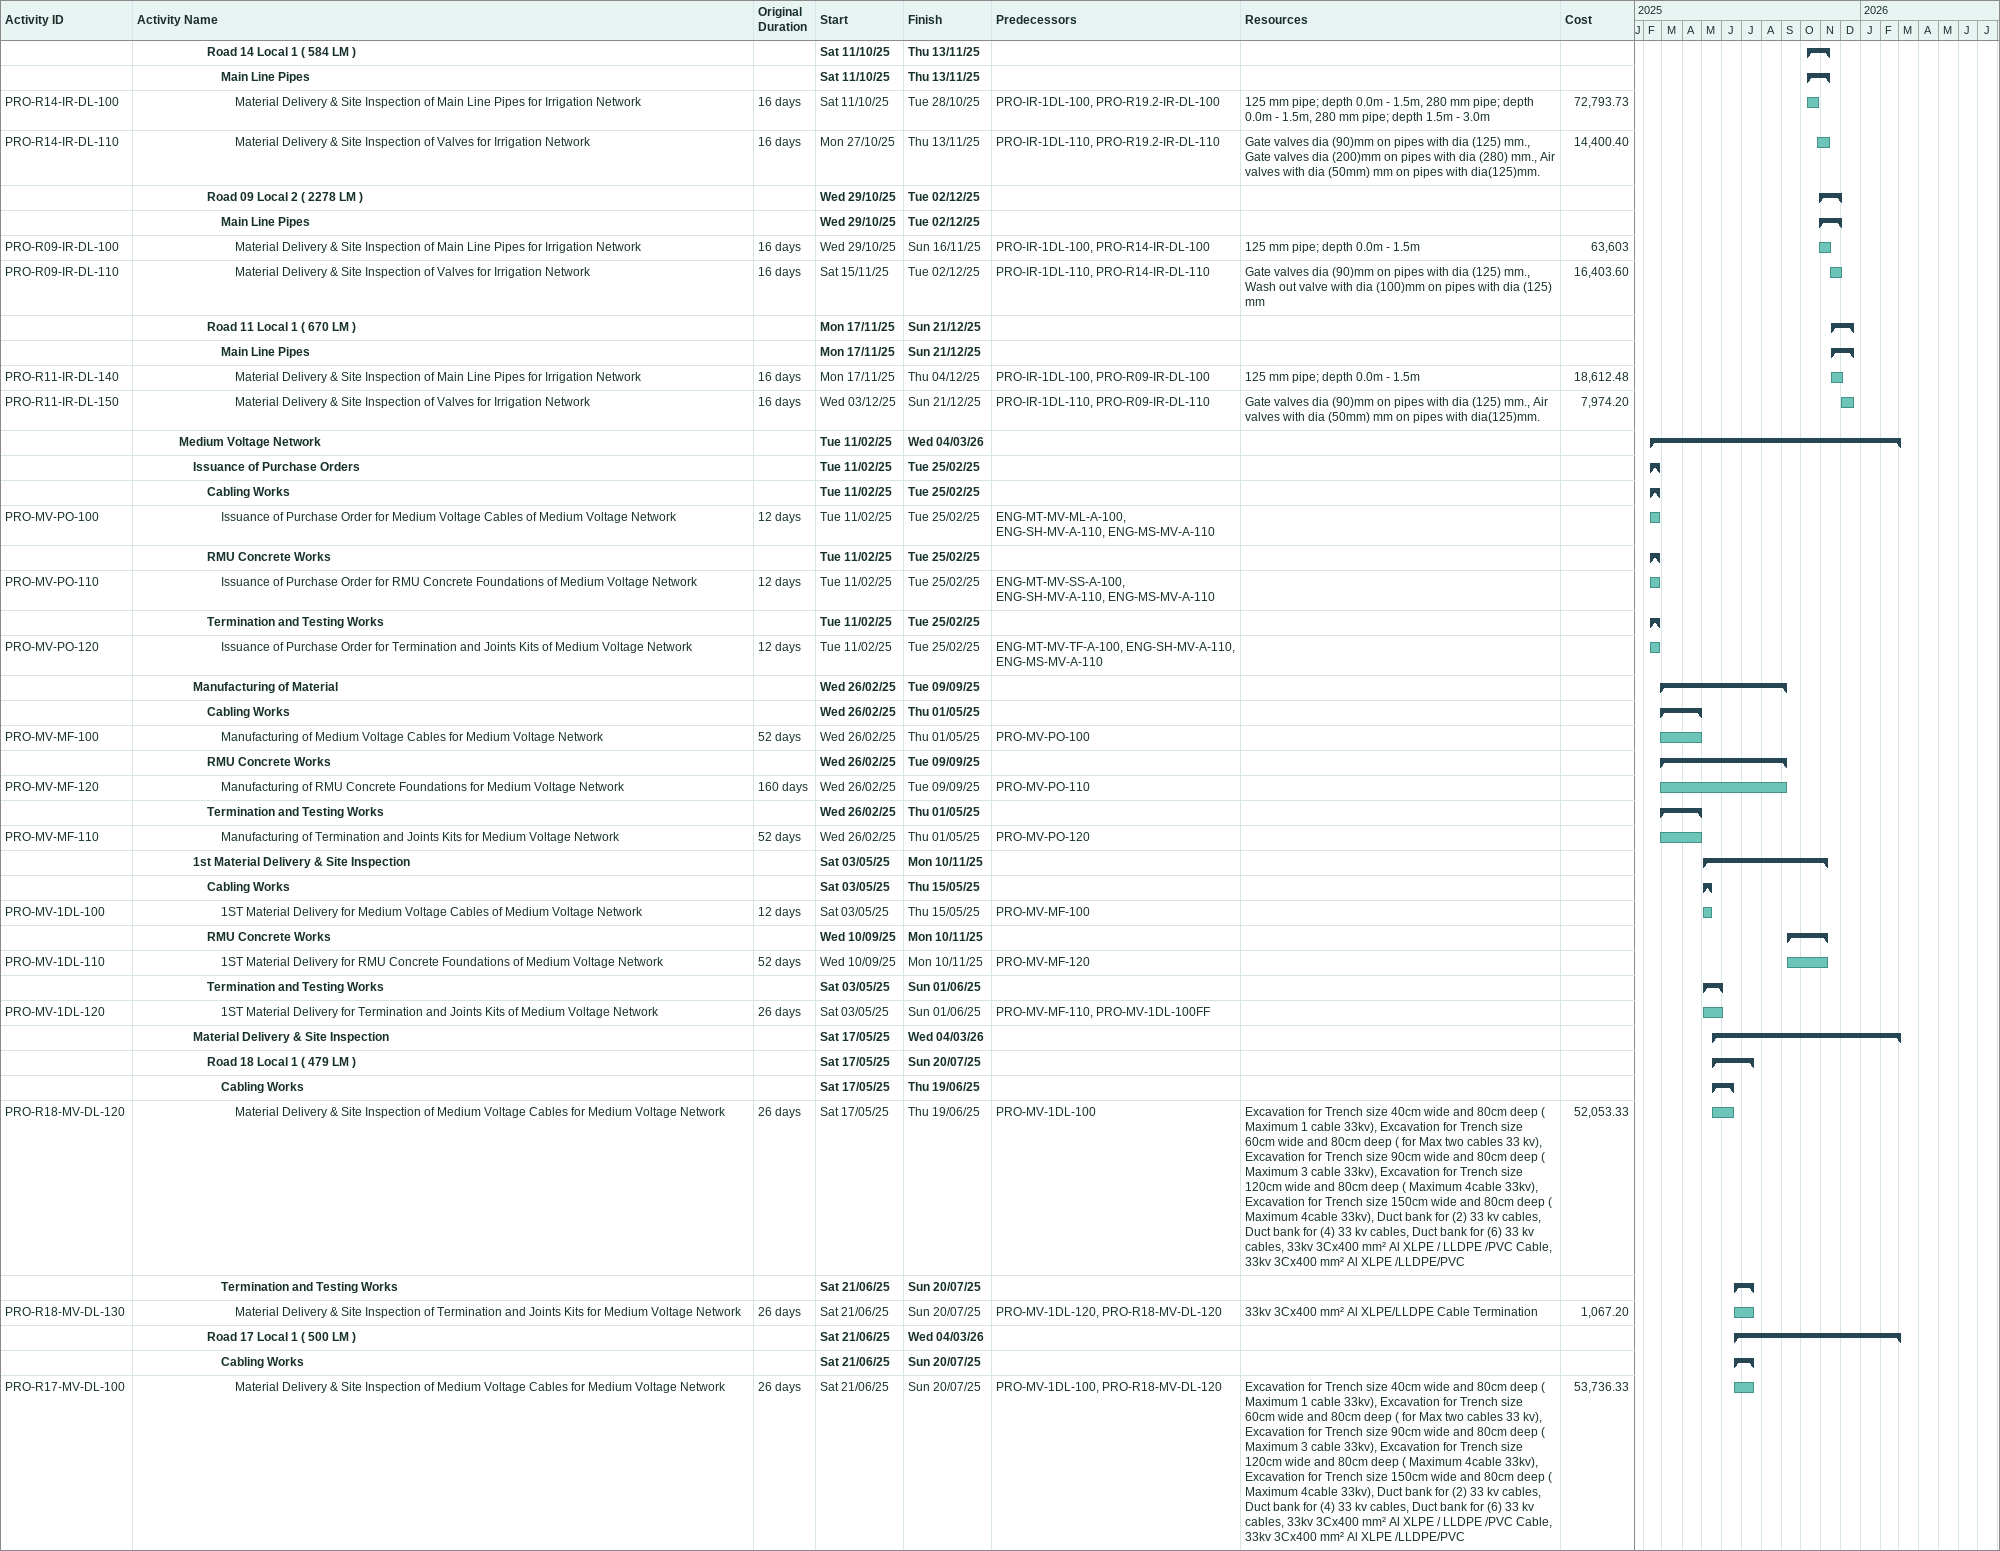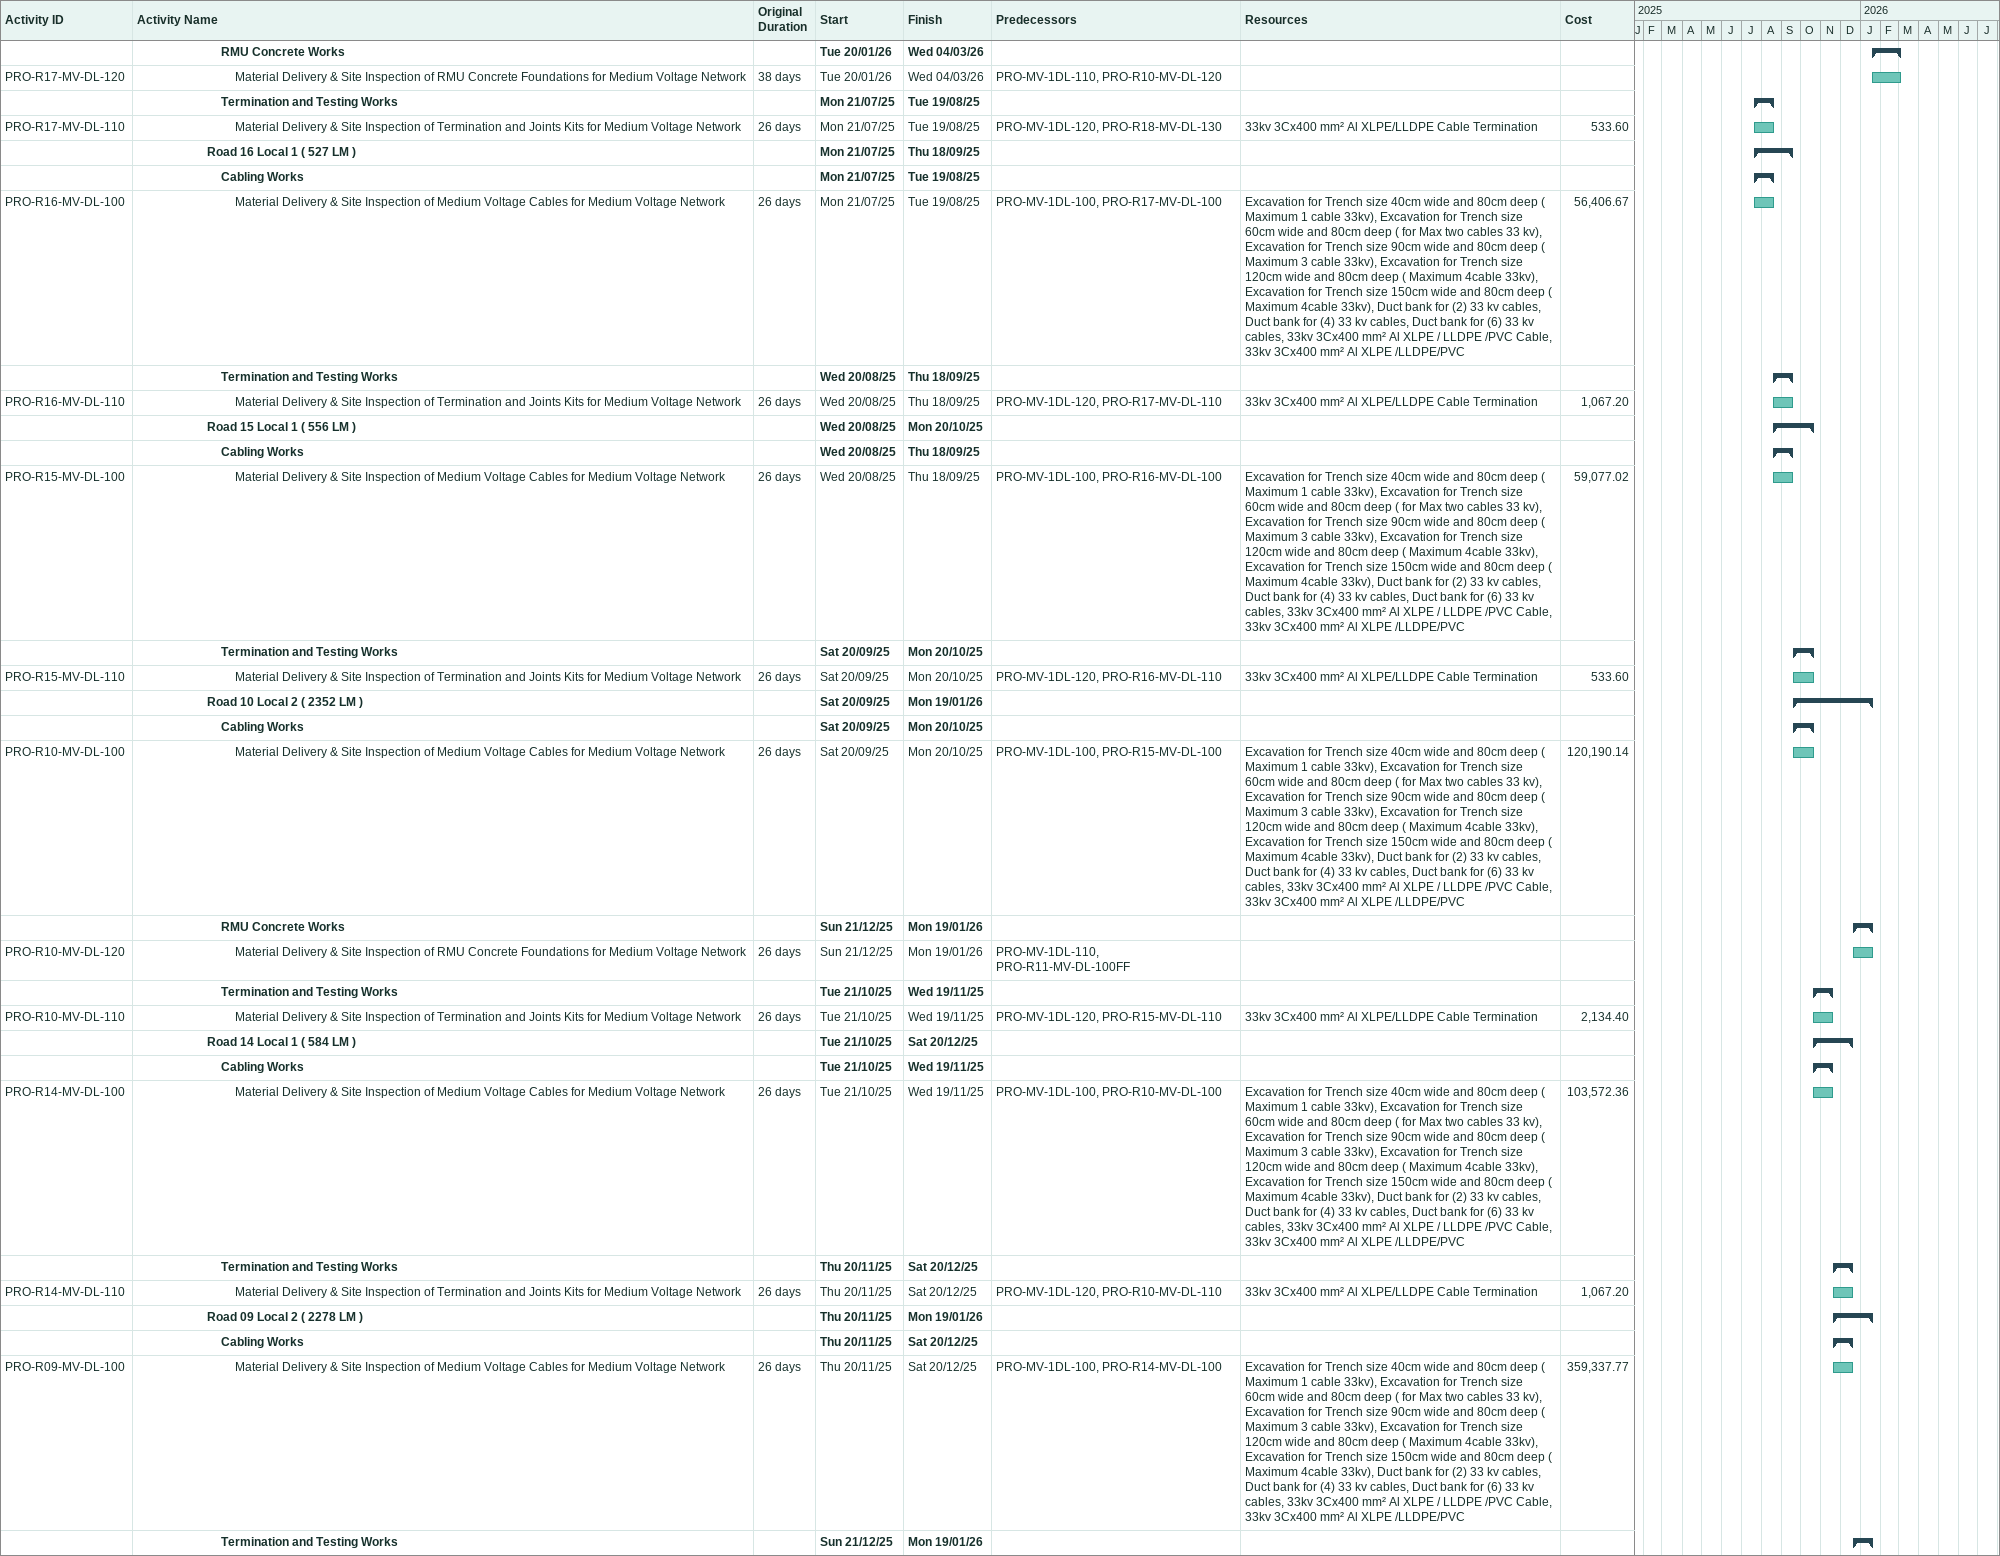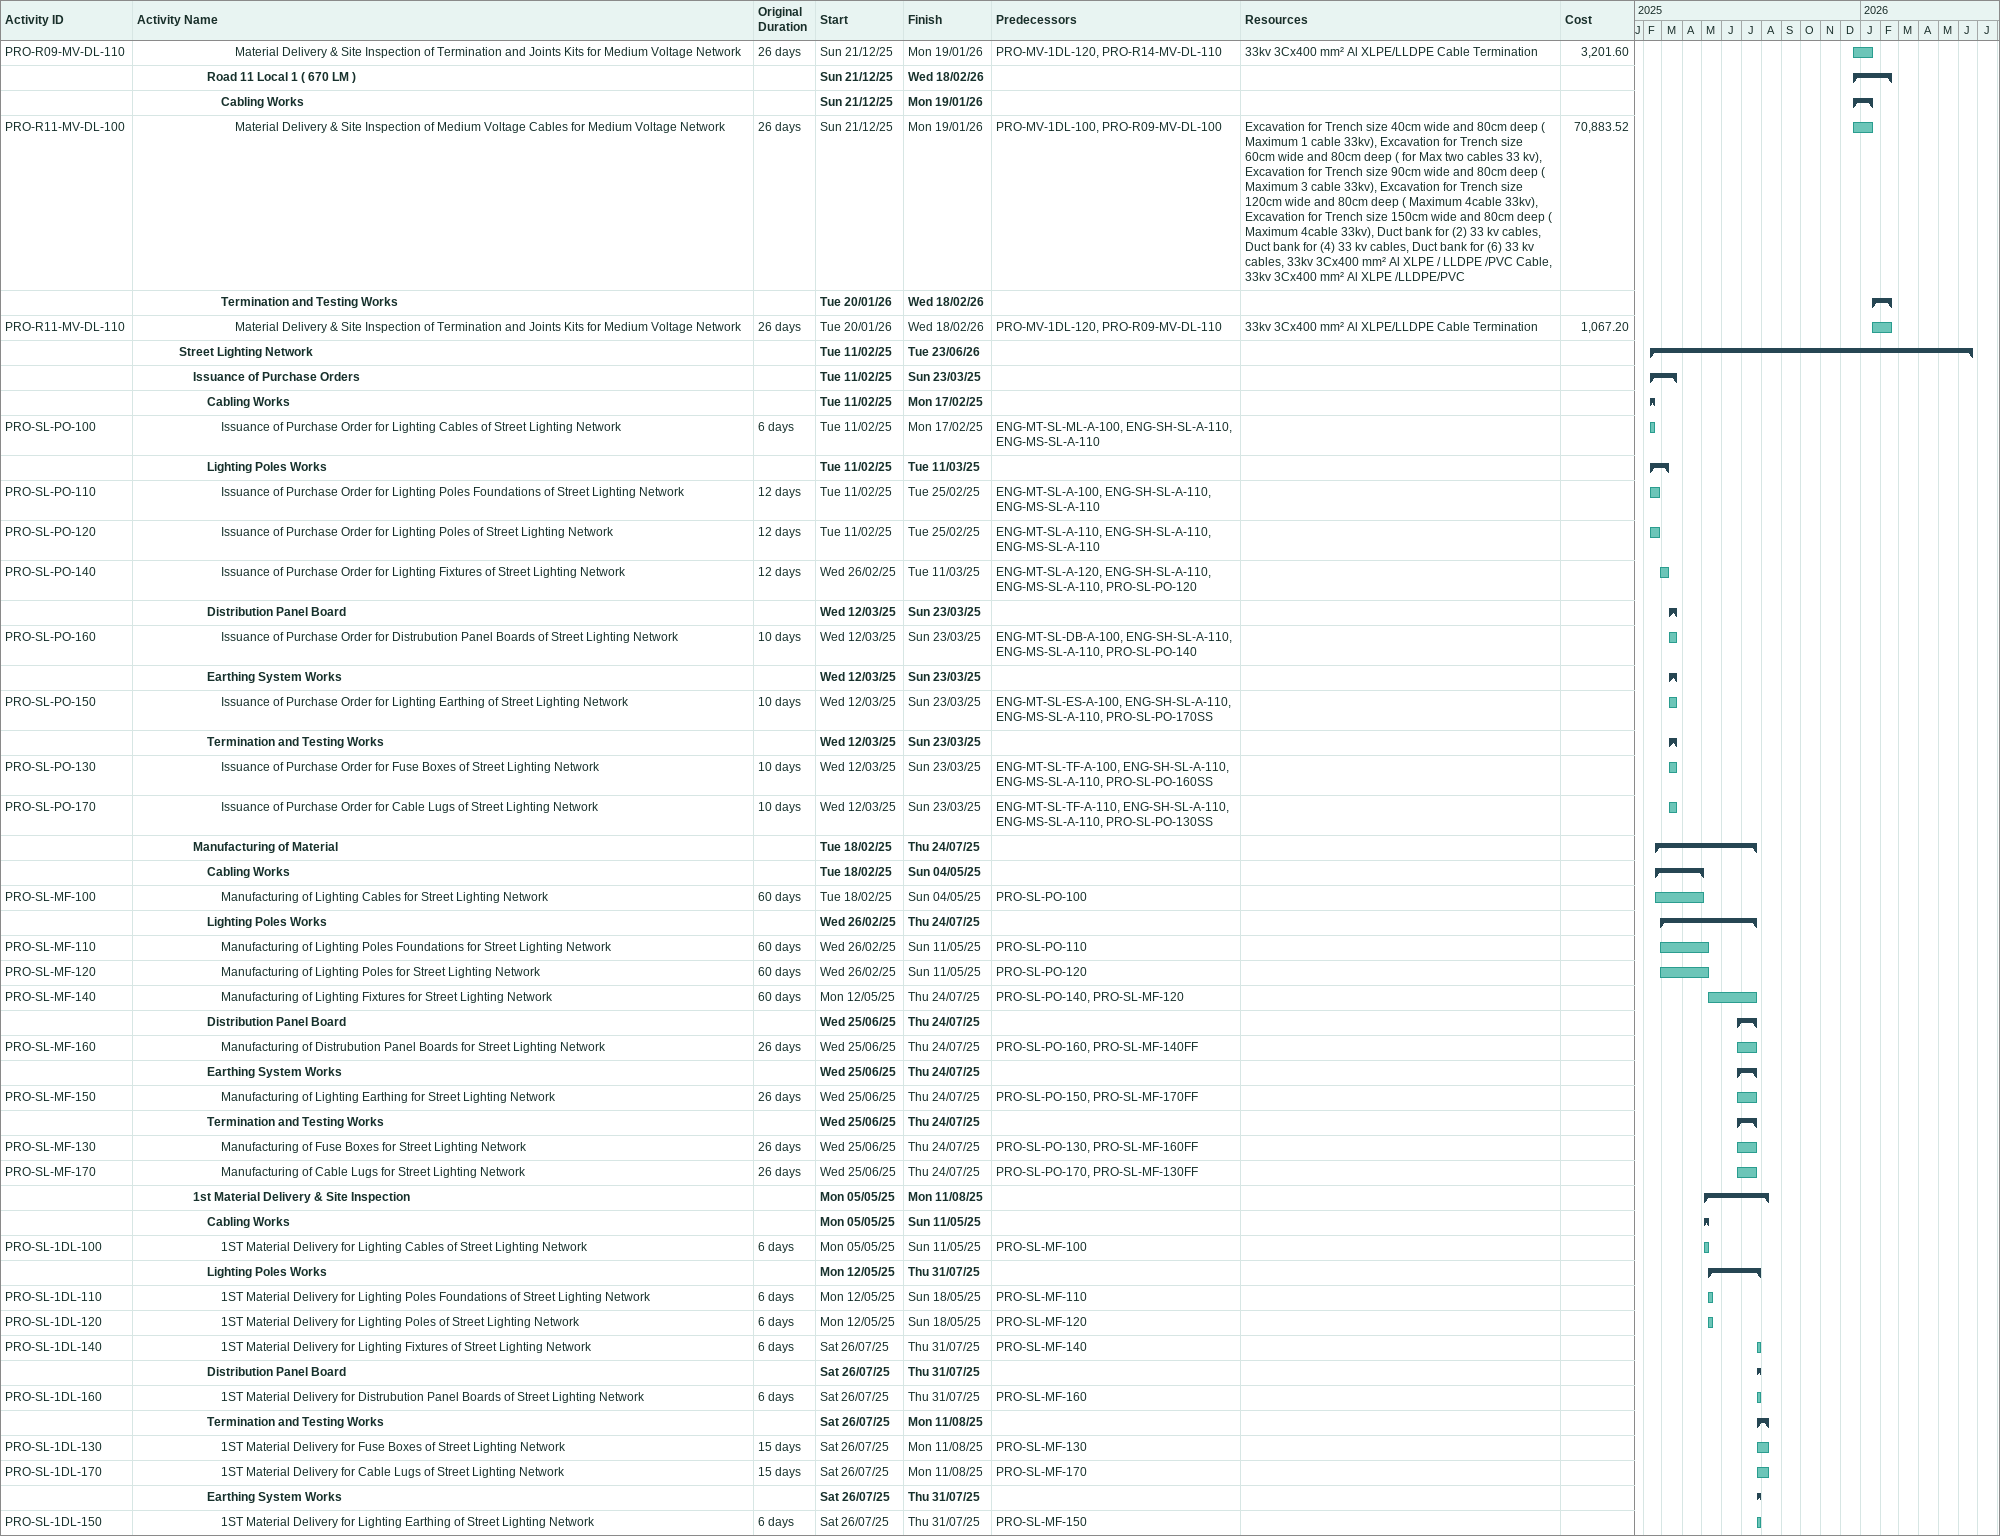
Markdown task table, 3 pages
| ID | Level | Task | Original duration | Start | Finish | Predecessors | Resources | Cost |
|---|---|---|---|---|---|---|---|---|
|  | 6 | **Road 14 Local 1 ( 584 LM )** |  | 2025-10-11 | 2025-11-13 |  |  |  |
|  | 7 | **Main Line Pipes** |  | 2025-10-11 | 2025-11-13 |  |  |  |
| PRO-R14-IR-DL-100 | 8 | Material Delivery & Site Inspection of Main Line Pipes for Irrigation Network | 16d | 2025-10-11 | 2025-10-28 | PRO-IR-1DL-100, PRO-R19.2-IR-DL-100 | 125 mm pipe; depth 0.0m - 1.5m, 280 mm pipe; depth 0.0m - 1.5m, 280 mm pipe; depth 1.5m - 3.0m | 72793.73 |
| PRO-R14-IR-DL-110 | 8 | Material Delivery & Site Inspection of Valves for Irrigation Network | 16d | 2025-10-27 | 2025-11-13 | PRO-IR-1DL-110, PRO-R19.2-IR-DL-110 | Gate valves dia (90)mm on pipes with dia (125) mm., Gate valves dia (200)mm on pipes with dia (280) mm., Air valves with dia (50mm) mm on pipes with dia(125)mm. | 14400.40 |
|  | 6 | **Road 09 Local 2 ( 2278 LM )** |  | 2025-10-29 | 2025-12-02 |  |  |  |
|  | 7 | **Main Line Pipes** |  | 2025-10-29 | 2025-12-02 |  |  |  |
| PRO-R09-IR-DL-100 | 8 | Material Delivery & Site Inspection of Main Line Pipes for Irrigation Network | 16d | 2025-10-29 | 2025-11-16 | PRO-IR-1DL-100, PRO-R14-IR-DL-100 | 125 mm pipe; depth 0.0m - 1.5m | 63603 |
| PRO-R09-IR-DL-110 | 8 | Material Delivery & Site Inspection of Valves for Irrigation Network | 16d | 2025-11-15 | 2025-12-02 | PRO-IR-1DL-110, PRO-R14-IR-DL-110 | Gate valves dia (90)mm on pipes with dia (125) mm., Wash out valve with dia (100)mm on pipes with dia (125) mm | 16403.60 |
|  | 6 | **Road 11 Local 1 ( 670 LM )** |  | 2025-11-17 | 2025-12-21 |  |  |  |
|  | 7 | **Main Line Pipes** |  | 2025-11-17 | 2025-12-21 |  |  |  |
| PRO-R11-IR-DL-140 | 8 | Material Delivery & Site Inspection of Main Line Pipes for Irrigation Network | 16d | 2025-11-17 | 2025-12-04 | PRO-IR-1DL-100, PRO-R09-IR-DL-100 | 125 mm pipe; depth 0.0m - 1.5m | 18612.48 |
| PRO-R11-IR-DL-150 | 8 | Material Delivery & Site Inspection of Valves for Irrigation Network | 16d | 2025-12-03 | 2025-12-21 | PRO-IR-1DL-110, PRO-R09-IR-DL-110 | Gate valves dia (90)mm on pipes with dia (125) mm., Air valves with dia (50mm) mm on pipes with dia(125)mm. | 7974.20 |
|  | 4 | **Medium Voltage Network** |  | 2025-02-11 | 2026-03-04 |  |  |  |
|  | 5 | **Issuance of Purchase Orders** |  | 2025-02-11 | 2025-02-25 |  |  |  |
|  | 6 | **Cabling Works** |  | 2025-02-11 | 2025-02-25 |  |  |  |
| PRO-MV-PO-100 | 7 | Issuance of Purchase Order for Medium Voltage Cables of Medium Voltage Network | 12d | 2025-02-11 | 2025-02-25 | ENG-MT-MV-ML-A-100, ENG-SH-MV-A-110, ENG-MS-MV-A-110 |  |  |
|  | 6 | **RMU Concrete Works** |  | 2025-02-11 | 2025-02-25 |  |  |  |
| PRO-MV-PO-110 | 7 | Issuance of Purchase Order for RMU Concrete Foundations of Medium Voltage Network | 12d | 2025-02-11 | 2025-02-25 | ENG-MT-MV-SS-A-100, ENG-SH-MV-A-110, ENG-MS-MV-A-110 |  |  |
|  | 6 | **Termination and Testing Works** |  | 2025-02-11 | 2025-02-25 |  |  |  |
| PRO-MV-PO-120 | 7 | Issuance of Purchase Order for Termination and Joints Kits of Medium Voltage Network | 12d | 2025-02-11 | 2025-02-25 | ENG-MT-MV-TF-A-100, ENG-SH-MV-A-110, ENG-MS-MV-A-110 |  |  |
|  | 5 | **Manufacturing of Material** |  | 2025-02-26 | 2025-09-09 |  |  |  |
|  | 6 | **Cabling Works** |  | 2025-02-26 | 2025-05-01 |  |  |  |
| PRO-MV-MF-100 | 7 | Manufacturing of Medium Voltage Cables for Medium Voltage Network | 52d | 2025-02-26 | 2025-05-01 | PRO-MV-PO-100 |  |  |
|  | 6 | **RMU Concrete Works** |  | 2025-02-26 | 2025-09-09 |  |  |  |
| PRO-MV-MF-120 | 7 | Manufacturing of RMU Concrete Foundations for Medium Voltage Network | 160d | 2025-02-26 | 2025-09-09 | PRO-MV-PO-110 |  |  |
|  | 6 | **Termination and Testing Works** |  | 2025-02-26 | 2025-05-01 |  |  |  |
| PRO-MV-MF-110 | 7 | Manufacturing of Termination and Joints Kits for Medium Voltage Network | 52d | 2025-02-26 | 2025-05-01 | PRO-MV-PO-120 |  |  |
|  | 5 | **1st Material Delivery & Site Inspection** |  | 2025-05-03 | 2025-11-10 |  |  |  |
|  | 6 | **Cabling Works** |  | 2025-05-03 | 2025-05-15 |  |  |  |
| PRO-MV-1DL-100 | 7 | 1ST Material Delivery for Medium Voltage Cables of Medium Voltage Network | 12d | 2025-05-03 | 2025-05-15 | PRO-MV-MF-100 |  |  |
|  | 6 | **RMU Concrete Works** |  | 2025-09-10 | 2025-11-10 |  |  |  |
| PRO-MV-1DL-110 | 7 | 1ST Material Delivery for RMU Concrete Foundations of Medium Voltage Network | 52d | 2025-09-10 | 2025-11-10 | PRO-MV-MF-120 |  |  |
|  | 6 | **Termination and Testing Works** |  | 2025-05-03 | 2025-06-01 |  |  |  |
| PRO-MV-1DL-120 | 7 | 1ST Material Delivery for Termination and Joints Kits of Medium Voltage Network | 26d | 2025-05-03 | 2025-06-01 | PRO-MV-MF-110, PRO-MV-1DL-100FF |  |  |
|  | 5 | **Material Delivery & Site Inspection** |  | 2025-05-17 | 2026-03-04 |  |  |  |
|  | 6 | **Road 18 Local 1 ( 479 LM )** |  | 2025-05-17 | 2025-07-20 |  |  |  |
|  | 7 | **Cabling Works** |  | 2025-05-17 | 2025-06-19 |  |  |  |
| PRO-R18-MV-DL-120 | 8 | Material Delivery & Site Inspection of Medium Voltage Cables for Medium Voltage Network | 26d | 2025-05-17 | 2025-06-19 | PRO-MV-1DL-100 | Excavation for Trench size 40cm wide and 80cm deep ( Maximum 1 cable 33kv), Excavation for Trench size 60cm wide and 80cm deep ( for Max two cables 33 kv), Excavation for Trench size 90cm wide and 80cm deep ( Maximum 3 cable 33kv), Excavation for Trench size 120cm wide and 80cm deep ( Maximum 4cable 33kv), Excavation for Trench size 150cm wide and 80cm deep ( Maximum 4cable 33kv), Duct bank for (2) 33 kv cables, Duct bank for (4) 33 kv cables, Duct bank for (6) 33 kv cables, 33kv 3Cx400 mm² Al XLPE / LLDPE /PVC Cable, 33kv 3Cx400 mm² Al XLPE /LLDPE/PVC | 52053.33 |
|  | 7 | **Termination and Testing Works** |  | 2025-06-21 | 2025-07-20 |  |  |  |
| PRO-R18-MV-DL-130 | 8 | Material Delivery & Site Inspection of Termination and Joints Kits for Medium Voltage Network | 26d | 2025-06-21 | 2025-07-20 | PRO-MV-1DL-120, PRO-R18-MV-DL-120 | 33kv 3Cx400 mm² Al XLPE/LLDPE Cable Termination | 1067.20 |
|  | 6 | **Road 17 Local 1 ( 500 LM )** |  | 2025-06-21 | 2026-03-04 |  |  |  |
|  | 7 | **Cabling Works** |  | 2025-06-21 | 2025-07-20 |  |  |  |
| PRO-R17-MV-DL-100 | 8 | Material Delivery & Site Inspection of Medium Voltage Cables for Medium Voltage Network | 26d | 2025-06-21 | 2025-07-20 | PRO-MV-1DL-100, PRO-R18-MV-DL-120 | Excavation for Trench size 40cm wide and 80cm deep ( Maximum 1 cable 33kv), Excavation for Trench size 60cm wide and 80cm deep ( for Max two cables 33 kv), Excavation for Trench size 90cm wide and 80cm deep ( Maximum 3 cable 33kv), Excavation for Trench size 120cm wide and 80cm deep ( Maximum 4cable 33kv), Excavation for Trench size 150cm wide and 80cm deep ( Maximum 4cable 33kv), Duct bank for (2) 33 kv cables, Duct bank for (4) 33 kv cables, Duct bank for (6) 33 kv cables, 33kv 3Cx400 mm² Al XLPE / LLDPE /PVC Cable, 33kv 3Cx400 mm² Al XLPE /LLDPE/PVC | 53736.33 |
|  | 7 | **RMU Concrete Works** |  | 2026-01-20 | 2026-03-04 |  |  |  |
| PRO-R17-MV-DL-120 | 8 | Material Delivery & Site Inspection of RMU Concrete Foundations for Medium Voltage Network | 38d | 2026-01-20 | 2026-03-04 | PRO-MV-1DL-110, PRO-R10-MV-DL-120 |  |  |
|  | 7 | **Termination and Testing Works** |  | 2025-07-21 | 2025-08-19 |  |  |  |
| PRO-R17-MV-DL-110 | 8 | Material Delivery & Site Inspection of Termination and Joints Kits for Medium Voltage Network | 26d | 2025-07-21 | 2025-08-19 | PRO-MV-1DL-120, PRO-R18-MV-DL-130 | 33kv 3Cx400 mm² Al XLPE/LLDPE Cable Termination | 533.60 |
|  | 6 | **Road 16 Local 1 ( 527 LM )** |  | 2025-07-21 | 2025-09-18 |  |  |  |
|  | 7 | **Cabling Works** |  | 2025-07-21 | 2025-08-19 |  |  |  |
| PRO-R16-MV-DL-100 | 8 | Material Delivery & Site Inspection of Medium Voltage Cables for Medium Voltage Network | 26d | 2025-07-21 | 2025-08-19 | PRO-MV-1DL-100, PRO-R17-MV-DL-100 | Excavation for Trench size 40cm wide and 80cm deep ( Maximum 1 cable 33kv), Excavation for Trench size 60cm wide and 80cm deep ( for Max two cables 33 kv), Excavation for Trench size 90cm wide and 80cm deep ( Maximum 3 cable 33kv), Excavation for Trench size 120cm wide and 80cm deep ( Maximum 4cable 33kv), Excavation for Trench size 150cm wide and 80cm deep ( Maximum 4cable 33kv), Duct bank for (2) 33 kv cables, Duct bank for (4) 33 kv cables, Duct bank for (6) 33 kv cables, 33kv 3Cx400 mm² Al XLPE / LLDPE /PVC Cable, 33kv 3Cx400 mm² Al XLPE /LLDPE/PVC | 56406.67 |
|  | 7 | **Termination and Testing Works** |  | 2025-08-20 | 2025-09-18 |  |  |  |
| PRO-R16-MV-DL-110 | 8 | Material Delivery & Site Inspection of Termination and Joints Kits for Medium Voltage Network | 26d | 2025-08-20 | 2025-09-18 | PRO-MV-1DL-120, PRO-R17-MV-DL-110 | 33kv 3Cx400 mm² Al XLPE/LLDPE Cable Termination | 1067.20 |
|  | 6 | **Road 15 Local 1 ( 556 LM )** |  | 2025-08-20 | 2025-10-20 |  |  |  |
|  | 7 | **Cabling Works** |  | 2025-08-20 | 2025-09-18 |  |  |  |
| PRO-R15-MV-DL-100 | 8 | Material Delivery & Site Inspection of Medium Voltage Cables for Medium Voltage Network | 26d | 2025-08-20 | 2025-09-18 | PRO-MV-1DL-100, PRO-R16-MV-DL-100 | Excavation for Trench size 40cm wide and 80cm deep ( Maximum 1 cable 33kv), Excavation for Trench size 60cm wide and 80cm deep ( for Max two cables 33 kv), Excavation for Trench size 90cm wide and 80cm deep ( Maximum 3 cable 33kv), Excavation for Trench size 120cm wide and 80cm deep ( Maximum 4cable 33kv), Excavation for Trench size 150cm wide and 80cm deep ( Maximum 4cable 33kv), Duct bank for (2) 33 kv cables, Duct bank for (4) 33 kv cables, Duct bank for (6) 33 kv cables, 33kv 3Cx400 mm² Al XLPE / LLDPE /PVC Cable, 33kv 3Cx400 mm² Al XLPE /LLDPE/PVC | 59077.02 |
|  | 7 | **Termination and Testing Works** |  | 2025-09-20 | 2025-10-20 |  |  |  |
| PRO-R15-MV-DL-110 | 8 | Material Delivery & Site Inspection of Termination and Joints Kits for Medium Voltage Network | 26d | 2025-09-20 | 2025-10-20 | PRO-MV-1DL-120, PRO-R16-MV-DL-110 | 33kv 3Cx400 mm² Al XLPE/LLDPE Cable Termination | 533.60 |
|  | 6 | **Road 10 Local 2 ( 2352 LM )** |  | 2025-09-20 | 2026-01-19 |  |  |  |
|  | 7 | **Cabling Works** |  | 2025-09-20 | 2025-10-20 |  |  |  |
| PRO-R10-MV-DL-100 | 8 | Material Delivery & Site Inspection of Medium Voltage Cables for Medium Voltage Network | 26d | 2025-09-20 | 2025-10-20 | PRO-MV-1DL-100, PRO-R15-MV-DL-100 | Excavation for Trench size 40cm wide and 80cm deep ( Maximum 1 cable 33kv), Excavation for Trench size 60cm wide and 80cm deep ( for Max two cables 33 kv), Excavation for Trench size 90cm wide and 80cm deep ( Maximum 3 cable 33kv), Excavation for Trench size 120cm wide and 80cm deep ( Maximum 4cable 33kv), Excavation for Trench size 150cm wide and 80cm deep ( Maximum 4cable 33kv), Duct bank for (2) 33 kv cables, Duct bank for (4) 33 kv cables, Duct bank for (6) 33 kv cables, 33kv 3Cx400 mm² Al XLPE / LLDPE /PVC Cable, 33kv 3Cx400 mm² Al XLPE /LLDPE/PVC | 120190.14 |
|  | 7 | **RMU Concrete Works** |  | 2025-12-21 | 2026-01-19 |  |  |  |
| PRO-R10-MV-DL-120 | 8 | Material Delivery & Site Inspection of RMU Concrete Foundations for Medium Voltage Network | 26d | 2025-12-21 | 2026-01-19 | PRO-MV-1DL-110, PRO-R11-MV-DL-100FF |  |  |
|  | 7 | **Termination and Testing Works** |  | 2025-10-21 | 2025-11-19 |  |  |  |
| PRO-R10-MV-DL-110 | 8 | Material Delivery & Site Inspection of Termination and Joints Kits for Medium Voltage Network | 26d | 2025-10-21 | 2025-11-19 | PRO-MV-1DL-120, PRO-R15-MV-DL-110 | 33kv 3Cx400 mm² Al XLPE/LLDPE Cable Termination | 2134.40 |
|  | 6 | **Road 14 Local 1 ( 584 LM )** |  | 2025-10-21 | 2025-12-20 |  |  |  |
|  | 7 | **Cabling Works** |  | 2025-10-21 | 2025-11-19 |  |  |  |
| PRO-R14-MV-DL-100 | 8 | Material Delivery & Site Inspection of Medium Voltage Cables for Medium Voltage Network | 26d | 2025-10-21 | 2025-11-19 | PRO-MV-1DL-100, PRO-R10-MV-DL-100 | Excavation for Trench size 40cm wide and 80cm deep ( Maximum 1 cable 33kv), Excavation for Trench size 60cm wide and 80cm deep ( for Max two cables 33 kv), Excavation for Trench size 90cm wide and 80cm deep ( Maximum 3 cable 33kv), Excavation for Trench size 120cm wide and 80cm deep ( Maximum 4cable 33kv), Excavation for Trench size 150cm wide and 80cm deep ( Maximum 4cable 33kv), Duct bank for (2) 33 kv cables, Duct bank for (4) 33 kv cables, Duct bank for (6) 33 kv cables, 33kv 3Cx400 mm² Al XLPE / LLDPE /PVC Cable, 33kv 3Cx400 mm² Al XLPE /LLDPE/PVC | 103572.36 |
|  | 7 | **Termination and Testing Works** |  | 2025-11-20 | 2025-12-20 |  |  |  |
| PRO-R14-MV-DL-110 | 8 | Material Delivery & Site Inspection of Termination and Joints Kits for Medium Voltage Network | 26d | 2025-11-20 | 2025-12-20 | PRO-MV-1DL-120, PRO-R10-MV-DL-110 | 33kv 3Cx400 mm² Al XLPE/LLDPE Cable Termination | 1067.20 |
|  | 6 | **Road 09 Local 2 ( 2278 LM )** |  | 2025-11-20 | 2026-01-19 |  |  |  |
|  | 7 | **Cabling Works** |  | 2025-11-20 | 2025-12-20 |  |  |  |
| PRO-R09-MV-DL-100 | 8 | Material Delivery & Site Inspection of Medium Voltage Cables for Medium Voltage Network | 26d | 2025-11-20 | 2025-12-20 | PRO-MV-1DL-100, PRO-R14-MV-DL-100 | Excavation for Trench size 40cm wide and 80cm deep ( Maximum 1 cable 33kv), Excavation for Trench size 60cm wide and 80cm deep ( for Max two cables 33 kv), Excavation for Trench size 90cm wide and 80cm deep ( Maximum 3 cable 33kv), Excavation for Trench size 120cm wide and 80cm deep ( Maximum 4cable 33kv), Excavation for Trench size 150cm wide and 80cm deep ( Maximum 4cable 33kv), Duct bank for (2) 33 kv cables, Duct bank for (4) 33 kv cables, Duct bank for (6) 33 kv cables, 33kv 3Cx400 mm² Al XLPE / LLDPE /PVC Cable, 33kv 3Cx400 mm² Al XLPE /LLDPE/PVC | 359337.77 |
|  | 7 | **Termination and Testing Works** |  | 2025-12-21 | 2026-01-19 |  |  |  |
| PRO-R09-MV-DL-110 | 8 | Material Delivery & Site Inspection of Termination and Joints Kits for Medium Voltage Network | 26d | 2025-12-21 | 2026-01-19 | PRO-MV-1DL-120, PRO-R14-MV-DL-110 | 33kv 3Cx400 mm² Al XLPE/LLDPE Cable Termination | 3201.60 |
|  | 6 | **Road 11 Local 1 ( 670 LM )** |  | 2025-12-21 | 2026-02-18 |  |  |  |
|  | 7 | **Cabling Works** |  | 2025-12-21 | 2026-01-19 |  |  |  |
| PRO-R11-MV-DL-100 | 8 | Material Delivery & Site Inspection of Medium Voltage Cables for Medium Voltage Network | 26d | 2025-12-21 | 2026-01-19 | PRO-MV-1DL-100, PRO-R09-MV-DL-100 | Excavation for Trench size 40cm wide and 80cm deep ( Maximum 1 cable 33kv), Excavation for Trench size 60cm wide and 80cm deep ( for Max two cables 33 kv), Excavation for Trench size 90cm wide and 80cm deep ( Maximum 3 cable 33kv), Excavation for Trench size 120cm wide and 80cm deep ( Maximum 4cable 33kv), Excavation for Trench size 150cm wide and 80cm deep ( Maximum 4cable 33kv), Duct bank for (2) 33 kv cables, Duct bank for (4) 33 kv cables, Duct bank for (6) 33 kv cables, 33kv 3Cx400 mm² Al XLPE / LLDPE /PVC Cable, 33kv 3Cx400 mm² Al XLPE /LLDPE/PVC | 70883.52 |
|  | 7 | **Termination and Testing Works** |  | 2026-01-20 | 2026-02-18 |  |  |  |
| PRO-R11-MV-DL-110 | 8 | Material Delivery & Site Inspection of Termination and Joints Kits for Medium Voltage Network | 26d | 2026-01-20 | 2026-02-18 | PRO-MV-1DL-120, PRO-R09-MV-DL-110 | 33kv 3Cx400 mm² Al XLPE/LLDPE Cable Termination | 1067.20 |
|  | 4 | **Street Lighting Network** |  | 2025-02-11 | 2026-06-23 |  |  |  |
|  | 5 | **Issuance of Purchase Orders** |  | 2025-02-11 | 2025-03-23 |  |  |  |
|  | 6 | **Cabling Works** |  | 2025-02-11 | 2025-02-17 |  |  |  |
| PRO-SL-PO-100 | 7 | Issuance of Purchase Order for Lighting Cables of Street Lighting Network | 6d | 2025-02-11 | 2025-02-17 | ENG-MT-SL-ML-A-100, ENG-SH-SL-A-110, ENG-MS-SL-A-110 |  |  |
|  | 6 | **Lighting Poles Works** |  | 2025-02-11 | 2025-03-11 |  |  |  |
| PRO-SL-PO-110 | 7 | Issuance of Purchase Order for Lighting Poles Foundations of Street Lighting Network | 12d | 2025-02-11 | 2025-02-25 | ENG-MT-SL-A-100, ENG-SH-SL-A-110, ENG-MS-SL-A-110 |  |  |
| PRO-SL-PO-120 | 7 | Issuance of Purchase Order for Lighting Poles of Street Lighting Network | 12d | 2025-02-11 | 2025-02-25 | ENG-MT-SL-A-110, ENG-SH-SL-A-110, ENG-MS-SL-A-110 |  |  |
| PRO-SL-PO-140 | 7 | Issuance of Purchase Order for Lighting Fixtures of Street Lighting Network | 12d | 2025-02-26 | 2025-03-11 | ENG-MT-SL-A-120, ENG-SH-SL-A-110, ENG-MS-SL-A-110, PRO-SL-PO-120 |  |  |
|  | 6 | **Distribution Panel Board** |  | 2025-03-12 | 2025-03-23 |  |  |  |
| PRO-SL-PO-160 | 7 | Issuance of Purchase Order for Distrubution Panel Boards of Street Lighting Network | 10d | 2025-03-12 | 2025-03-23 | ENG-MT-SL-DB-A-100, ENG-SH-SL-A-110, ENG-MS-SL-A-110, PRO-SL-PO-140 |  |  |
|  | 6 | **Earthing System Works** |  | 2025-03-12 | 2025-03-23 |  |  |  |
| PRO-SL-PO-150 | 7 | Issuance of Purchase Order for Lighting Earthing of Street Lighting Network | 10d | 2025-03-12 | 2025-03-23 | ENG-MT-SL-ES-A-100, ENG-SH-SL-A-110, ENG-MS-SL-A-110, PRO-SL-PO-170SS |  |  |
|  | 6 | **Termination and Testing Works** |  | 2025-03-12 | 2025-03-23 |  |  |  |
| PRO-SL-PO-130 | 7 | Issuance of Purchase Order for Fuse Boxes of Street Lighting Network | 10d | 2025-03-12 | 2025-03-23 | ENG-MT-SL-TF-A-100, ENG-SH-SL-A-110, ENG-MS-SL-A-110, PRO-SL-PO-160SS |  |  |
| PRO-SL-PO-170 | 7 | Issuance of Purchase Order for Cable Lugs of Street Lighting Network | 10d | 2025-03-12 | 2025-03-23 | ENG-MT-SL-TF-A-110, ENG-SH-SL-A-110, ENG-MS-SL-A-110, PRO-SL-PO-130SS |  |  |
|  | 5 | **Manufacturing of Material** |  | 2025-02-18 | 2025-07-24 |  |  |  |
|  | 6 | **Cabling Works** |  | 2025-02-18 | 2025-05-04 |  |  |  |
| PRO-SL-MF-100 | 7 | Manufacturing of Lighting Cables for Street Lighting Network | 60d | 2025-02-18 | 2025-05-04 | PRO-SL-PO-100 |  |  |
|  | 6 | **Lighting Poles Works** |  | 2025-02-26 | 2025-07-24 |  |  |  |
| PRO-SL-MF-110 | 7 | Manufacturing of Lighting Poles Foundations for Street Lighting Network | 60d | 2025-02-26 | 2025-05-11 | PRO-SL-PO-110 |  |  |
| PRO-SL-MF-120 | 7 | Manufacturing of Lighting Poles for Street Lighting Network | 60d | 2025-02-26 | 2025-05-11 | PRO-SL-PO-120 |  |  |
| PRO-SL-MF-140 | 7 | Manufacturing of Lighting Fixtures for Street Lighting Network | 60d | 2025-05-12 | 2025-07-24 | PRO-SL-PO-140, PRO-SL-MF-120 |  |  |
|  | 6 | **Distribution Panel Board** |  | 2025-06-25 | 2025-07-24 |  |  |  |
| PRO-SL-MF-160 | 7 | Manufacturing of Distrubution Panel Boards for Street Lighting Network | 26d | 2025-06-25 | 2025-07-24 | PRO-SL-PO-160, PRO-SL-MF-140FF |  |  |
|  | 6 | **Earthing System Works** |  | 2025-06-25 | 2025-07-24 |  |  |  |
| PRO-SL-MF-150 | 7 | Manufacturing of Lighting Earthing for Street Lighting Network | 26d | 2025-06-25 | 2025-07-24 | PRO-SL-PO-150, PRO-SL-MF-170FF |  |  |
|  | 6 | **Termination and Testing Works** |  | 2025-06-25 | 2025-07-24 |  |  |  |
| PRO-SL-MF-130 | 7 | Manufacturing of Fuse Boxes for Street Lighting Network | 26d | 2025-06-25 | 2025-07-24 | PRO-SL-PO-130, PRO-SL-MF-160FF |  |  |
| PRO-SL-MF-170 | 7 | Manufacturing of Cable Lugs for Street Lighting Network | 26d | 2025-06-25 | 2025-07-24 | PRO-SL-PO-170, PRO-SL-MF-130FF |  |  |
|  | 5 | **1st Material Delivery & Site Inspection** |  | 2025-05-05 | 2025-08-11 |  |  |  |
|  | 6 | **Cabling Works** |  | 2025-05-05 | 2025-05-11 |  |  |  |
| PRO-SL-1DL-100 | 7 | 1ST Material Delivery for Lighting Cables of Street Lighting Network | 6d | 2025-05-05 | 2025-05-11 | PRO-SL-MF-100 |  |  |
|  | 6 | **Lighting Poles Works** |  | 2025-05-12 | 2025-07-31 |  |  |  |
| PRO-SL-1DL-110 | 7 | 1ST Material Delivery for Lighting Poles Foundations of Street Lighting Network | 6d | 2025-05-12 | 2025-05-18 | PRO-SL-MF-110 |  |  |
| PRO-SL-1DL-120 | 7 | 1ST Material Delivery for Lighting Poles of Street Lighting Network | 6d | 2025-05-12 | 2025-05-18 | PRO-SL-MF-120 |  |  |
| PRO-SL-1DL-140 | 7 | 1ST Material Delivery for Lighting Fixtures of Street Lighting Network | 6d | 2025-07-26 | 2025-07-31 | PRO-SL-MF-140 |  |  |
|  | 6 | **Distribution Panel Board** |  | 2025-07-26 | 2025-07-31 |  |  |  |
| PRO-SL-1DL-160 | 7 | 1ST Material Delivery for Distrubution Panel Boards of Street Lighting Network | 6d | 2025-07-26 | 2025-07-31 | PRO-SL-MF-160 |  |  |
|  | 6 | **Termination and Testing Works** |  | 2025-07-26 | 2025-08-11 |  |  |  |
| PRO-SL-1DL-130 | 7 | 1ST Material Delivery for Fuse Boxes of Street Lighting Network | 15d | 2025-07-26 | 2025-08-11 | PRO-SL-MF-130 |  |  |
| PRO-SL-1DL-170 | 7 | 1ST Material Delivery for Cable Lugs of Street Lighting Network | 15d | 2025-07-26 | 2025-08-11 | PRO-SL-MF-170 |  |  |
|  | 6 | **Earthing System Works** |  | 2025-07-26 | 2025-07-31 |  |  |  |
| PRO-SL-1DL-150 | 7 | 1ST Material Delivery for Lighting Earthing of Street Lighting Network | 6d | 2025-07-26 | 2025-07-31 | PRO-SL-MF-150 |  |  |
